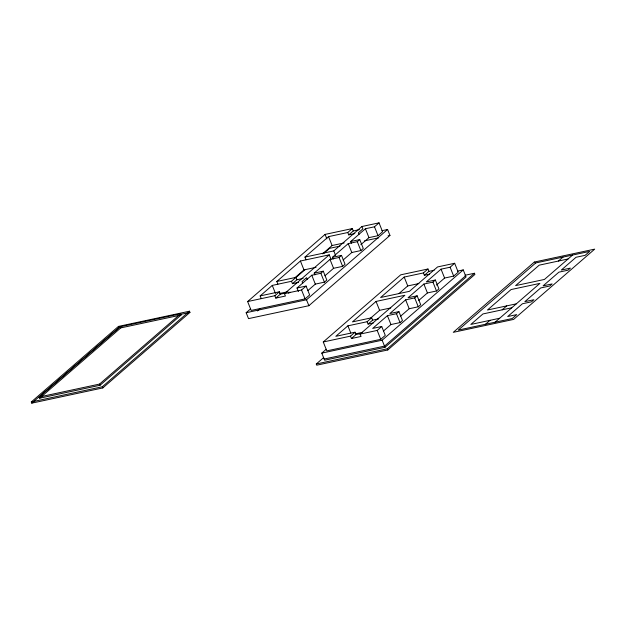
<?xml version="1.0" encoding="UTF-8"?>
<svg xmlns="http://www.w3.org/2000/svg" width="626" height="626" viewBox="0 0 626 626"><rect width="100%" height="100%" fill="white"/><g stroke="black" fill="none" stroke-linecap="round" stroke-linejoin="round"><path stroke-width="0.94" d="M31.3 401.955L118.447 326.42L189.482 311.208L189.952 312.397L102.805 387.932L31.777 403.144L31.3 401.955L102.335 386.751L189.482 311.208M31.777 403.144L118.924 327.601L121.765 326.999M39.195 397.001L120.286 326.717L180.64 313.79L181.11 314.98L100.019 385.272L39.665 398.191L39.195 397.001L99.542 384.082L180.64 313.79M39.665 398.191L120.763 327.899L181.11 314.98M298.445 291.567L297.021 288.015L306.098 286.066L309.651 294.956L305.112 298.892L251.175 310.441L247.622 301.552L325.082 234.406L352.321 228.576L353.267 230.947L348.729 234.883L347.782 232.512L352.321 228.576M261.238 298.571L260.166 295.902L272.271 285.409L291.497 281.293L296.035 277.357L296.982 279.728L292.444 283.664L291.497 281.293M277.881 284.141L276.809 281.473L300.41 261.019L329.253 254.845L331.029 259.289M306.02 259.751L304.956 257.083L328.556 236.628L347.782 232.512M381.938 230.697L387.596 229.484L389.967 235.415L308.876 305.707L248.522 318.626L246.151 312.703L250.58 308.868M294.376 278.218L303.97 269.908L316.06 267.318M322.523 253.827L332.109 245.517L344.206 242.927M274.853 295.722L279.392 291.786L280.346 294.157L275.808 298.093L274.853 295.722L247.622 301.552M257.372 310.958L260.322 308.399M295.707 277.725L305.292 269.423M323.72 253.444L329.62 248.334L339.988 246.112M275.808 298.093L285.417 296.035L284.47 293.664L329.253 254.845M304.956 257.083L333.791 250.909L361.93 226.518L379.027 222.856L382.58 231.745L378.041 235.681L368.964 237.622L360.85 244.656M288.656 293.218L289.955 292.099M297.021 288.015L311.771 275.229L320.848 273.28L323.274 271.183L326.827 280.072L324.409 282.17L315.324 284.118L307.953 290.511M314.901 274.908L314.189 273.132L330.004 259.422L339.081 257.482L341.499 255.385L345.059 264.274L342.633 266.371L333.556 268.311L324.933 275.784M333.134 259.101L332.422 257.325L348.236 243.624L357.313 241.675L359.731 239.578L363.291 248.467L360.866 250.564L351.789 252.513L343.165 259.986M351.366 243.303L350.654 241.526L365.404 228.74L374.489 226.792L379.027 222.856M284.47 293.664L301.56 290.002L306.098 286.066M246.151 312.703L306.505 299.776L387.596 229.484M383.589 330.927L390.96 324.534L400.045 322.593L402.463 320.496L398.911 311.607L396.485 313.704L387.408 315.653L372.658 328.439L381.735 326.49L385.287 335.38L380.749 339.315L326.811 350.865L323.259 341.976L400.718 274.83L427.957 269L428.904 271.371L424.365 275.307L423.419 272.936L427.957 269M367.133 321.717L368.08 324.088L372.619 320.152L371.672 317.781L367.133 321.717L347.907 325.833L335.802 336.326L355.028 332.21L355.983 334.581L351.444 338.51L350.49 336.146L355.028 332.21M351.444 338.51L361.053 336.452L360.106 334.088L404.889 295.269L376.046 301.442L352.446 321.897L371.672 317.781M423.419 272.936L404.193 277.052L380.592 297.506L409.427 291.333L437.566 266.942L454.664 263.28L458.216 272.169L453.678 276.105L444.601 278.046L436.486 285.08M457.575 271.121L463.232 269.908L466.08 277.021L384.982 347.313L324.636 360.232L321.787 353.119L326.216 349.285M464.977 275.284L474.445 273.257L474.923 274.438L387.776 349.973L316.74 365.185L316.271 363.996L323.65 357.595M370.756 318L379.606 310.332L390.765 307.937M398.895 293.61L407.745 285.941L418.911 283.547M400.57 316.208L409.193 308.735L418.27 306.795L420.695 304.69L417.135 295.808L414.717 297.906L405.64 299.846L389.826 313.548L398.911 311.607M418.802 300.41L427.425 292.937L436.502 290.988L438.928 288.891L435.367 280.002L432.949 282.099L423.872 284.048L408.058 297.749L417.135 295.808M454.664 263.28L450.125 267.216L441.04 269.164L426.29 281.95L435.367 280.002M360.106 334.088L377.196 330.426L381.735 326.49M321.787 353.119L382.142 340.2L463.232 269.908M465.603 275.839L384.513 346.123L324.158 359.05M316.271 363.996L387.298 348.792L474.445 273.257M485.51 324.252L490.048 320.316M502.154 309.831L506.692 305.895M558.439 261.042L562.977 257.114M495.127 322.194L539.909 283.382L511.066 289.556L487.466 310.011L516.309 303.837M572.587 255.056L544.448 279.446L515.605 285.62L539.213 265.158L568.048 258.984M353.267 230.947L359.387 229.64M348.729 234.883L354.848 233.568M350.654 241.526L359.731 239.578M364.512 240.861L378.652 237.833M388.081 235.814L389.967 235.415M332.422 257.325L341.499 255.385M314.189 273.132L323.274 271.183M276.809 281.473L296.035 277.357M296.982 279.728L303.101 278.421M292.444 283.664L298.563 282.357M260.166 295.902L279.392 291.786M180.484 314.424L189.952 312.397M279.548 293.5L287.921 291.708M280.346 294.157L285.589 293.031M428.904 271.371L434.147 270.244M424.365 275.307L429.608 274.18M372.619 320.152L378.738 318.845M368.08 324.088L373.331 322.969M355.185 333.924L362.626 332.336M355.983 334.581L361.225 333.455M323.259 341.976L350.49 336.146M511.771 307.773L482.928 313.947L470.822 324.44L499.665 318.258M450.125 267.216L453.678 276.105M441.04 269.164L444.601 278.046M432.949 282.099L436.502 290.988M423.872 284.048L427.425 292.937M414.717 297.906L418.27 306.795M404.193 277.052L407.745 285.941M405.64 299.846L409.193 308.735M374.489 226.792L378.041 235.681M365.404 228.74L368.964 237.622M361.93 226.518L362.884 228.889L358.346 232.825L358.995 234.453M396.485 313.704L400.045 322.593M387.408 315.653L390.96 324.534M357.313 241.675L360.866 250.564M376.046 301.442L379.606 310.332M348.236 243.624L351.789 252.513M387.298 348.792L387.776 349.973M382.142 340.2L384.982 347.313M377.196 330.426L380.749 339.315M339.081 257.482L342.633 266.371M328.556 236.628L332.109 245.517M333.791 250.909L335.567 255.353M325.082 234.406L326.858 238.85M330.004 259.422L333.556 268.311M347.907 325.833L350.756 332.946M320.848 273.28L324.409 282.17M311.771 275.229L315.324 284.118M300.41 261.019L303.97 269.908M307.249 279.306L306.599 277.67L302.061 281.606L302.71 283.234M306.505 299.776L308.876 305.707M301.56 290.002L305.112 298.892M272.271 285.409L275.471 293.406M120.286 326.717L120.763 327.899M118.447 326.42L118.924 327.601M102.335 386.751L102.805 387.932M99.542 384.082L100.019 385.272M534.346 262.051L453.255 332.343L513.602 319.424L594.7 249.132L534.346 262.051M535.739 262.943L458.271 330.082L512.217 318.54L516.755 314.604L507.678 316.545L522.428 303.759L531.505 301.818L533.931 299.721L524.846 301.662L540.661 287.96L549.738 286.012L552.155 283.914L543.078 285.863L558.893 272.154L567.97 270.213L570.388 268.116L561.311 270.056L576.061 257.27L585.138 255.33L589.676 251.394L535.739 262.943"/></g></svg>
